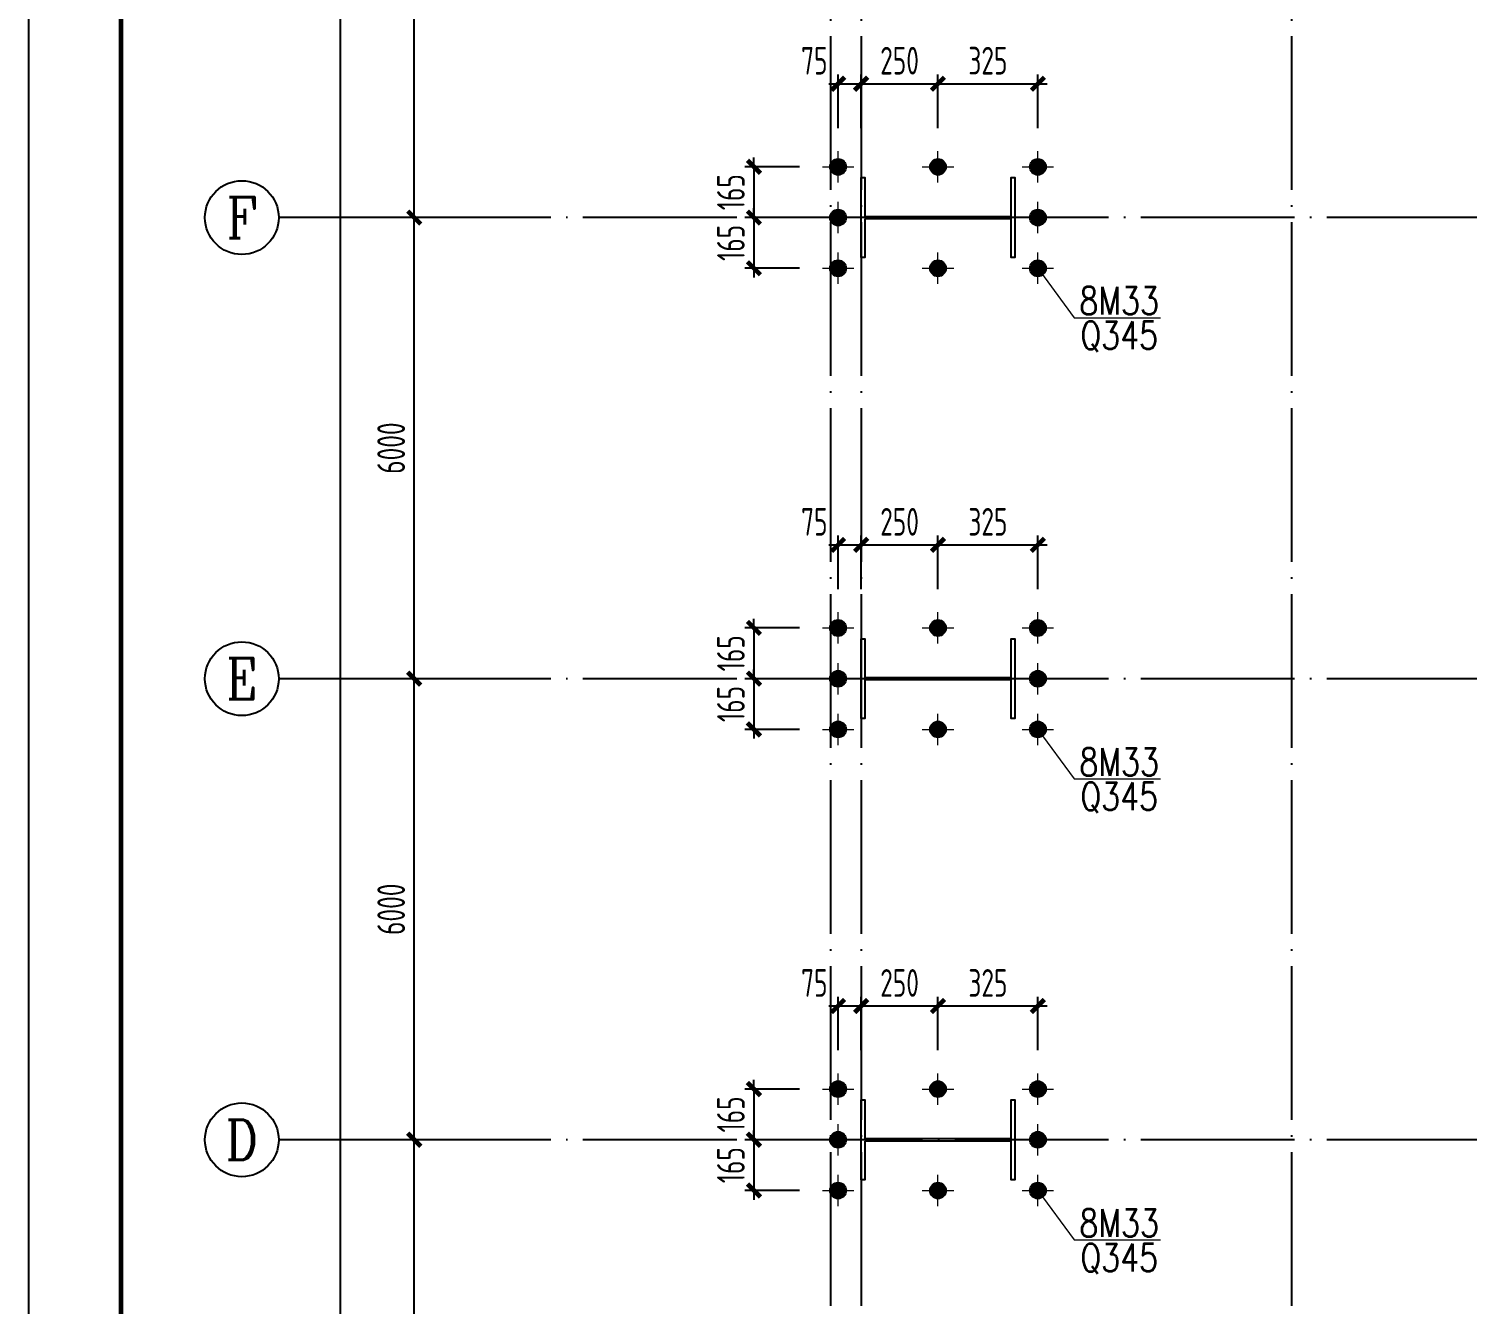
# Model space of a CAD drawing. Extents: x -1389621 to 57380, y -92505 to 283644.
# Drawn here: x -383095 to -364375, y 92927 to 109523 of the extents above; entities that cross this region are included whole.
import ezdxf
from ezdxf.enums import TextEntityAlignment as Align

# ---------------------------------------------------------------- set-up
doc = ezdxf.new("R2010")
doc.units = 0
doc.header["$LTSCALE"] = 100
doc.header["$MEASUREMENT"] = 0
doc.linetypes.add('CENTERX2', pattern=[101.6, 63.5, -12.7, 12.7, -12.7])
doc.linetypes.add('DOTE', pattern=[2.42, 2, -0.2, 0.02, -0.2])
doc.layers.get('0').update_dxf_attribs({"linetype": 'CONTINUOUS'})
doc.layers.get('Defpoints').update_dxf_attribs({"linetype": 'CONTINUOUS'})
for name, color, linetype in [('11000', 4, 'CONTINUOUS'), ('AXIS', 3, 'CONTINUOUS'), ('AXIS_TEXT', 7, 'CONTINUOUS'), ('BORDER', 7, 'CONTINUOUS'), ('DIM', 3, 'CONTINUOUS'), ('DOTE', 1, 'DOTE'), ('PUB_DIM', 3, 'CONTINUOUS'), ('柱子', 3, 'CONTINUOUS')]:
    doc.layers.add(name, color=color, linetype=linetype)
doc.layers.add('PUB_TEXT', color=7, linetype='CONTINUOUS', lineweight=15)
doc.layers.add('轴线', color=1, linetype='CENTERX2', lineweight=13)
doc.styles.add('_TCH_AXIS', font='COMPLEX', dxfattribs={"bigfont": 'GBCBIG'})
doc.styles.add('COMPLEX', font='COMPLEX')
doc.styles.add('hztxt', font='txt', dxfattribs={"width": 0.7, "height": 10, "bigfont": 'hztxt.shx'})
doc.styles.add('TSSD_Dimension', font='tssdeng.shx', dxfattribs={"width": 0.7, "bigfont": 'hztxt.shx'})
doc.dimstyles.new('TSSD_100_100', dxfattribs={"dimtxt": 300, "dimasz": 100, "dimexe": 100, "dimexo": 250, "dimgap": 100, "dimtad": 1, "dimdec": 0, "dimzin": 0, "dimdsep": 46, "dimtxsty": 'TSSD_Dimension', "dimblk": 'ARCHTICK', "dimblk1": 'ARCHTICK', "dimblk2": 'ARCHTICK', "dimcen": 0, "dimdle": 100, "dimclrt": 7, "dimadec": 0, "dimazin": 0, "dimtfac": 1, "dimtdec": 0, "dimtix": 1, "dimtmove": 2, "dimatfit": 3, "dimfxl": 0, "dimtolj": 1, "dimtzin": 0, "dimarcsym": 0})

# ---------------------------------------------------------------- blocks, each defined once
blk = doc.blocks.new('_ArchTick')
at = {"color": 0, "linetype": 'ByBlock'}
blk.add_lwpolyline([(-0.71, -0.71, 0.5, 0.5, 0), (0.71, 0.71, 0.5, 0.5, 0)], format="xyseb", dxfattribs=at)
blk = doc.blocks.new('*D440')
at = {"layer": 'Defpoints', "color": 0, "ltscale": 100}
for p in [(-378079, 95067), (-376585, 95067), (-376585, 89067)]:
    blk.add_point(p, dxfattribs=at)
at = {"layer": 'DIM', "color": 0, "lineweight": -2, "ltscale": 100}
for p, q in [((-378079, 88947), (-378079, 95187)), ((-376885, 95067), (-378199, 95067)), ((-376885, 89067), (-378199, 89067))]:
    blk.add_line(p, q, dxfattribs=at)
at = {"layer": 'DIM', "color": 0, "lineweight": -2, "ltscale": 100, "xscale": 120, "yscale": 120, "zscale": 120}
for p, rotation in [((-378079, 95067), 90), ((-378079, 89067), 270)]:
    blk.add_blockref('_ArchTick', p, dxfattribs=dict(at, rotation=rotation))
at = {"layer": 'DIM', "color": 7, "ltscale": 100, "insert": (-378379, 92067), "char_height": 360, "attachment_point": 5, "rotation": 90, "style": 'TSSD_Dimension'}
blk.add_mtext('\\A1;6000', dxfattribs=at)
blk = doc.blocks.new('*D441')
at = {"layer": 'Defpoints', "color": 0, "ltscale": 100}
for p in [(-378079, 101067), (-376585, 101067), (-376585, 95067)]:
    blk.add_point(p, dxfattribs=at)
at = {"layer": 'DIM', "color": 0, "lineweight": -2, "ltscale": 100}
for p, q in [((-378079, 94947), (-378079, 101187)), ((-376885, 101067), (-378199, 101067)), ((-376885, 95067), (-378199, 95067))]:
    blk.add_line(p, q, dxfattribs=at)
at = {"layer": 'DIM', "color": 0, "lineweight": -2, "ltscale": 100, "xscale": 120, "yscale": 120, "zscale": 120}
for p, rotation in [((-378079, 101067), 90), ((-378079, 95067), 270)]:
    blk.add_blockref('_ArchTick', p, dxfattribs=dict(at, rotation=rotation))
at = {"layer": 'DIM', "color": 7, "ltscale": 100, "insert": (-378379, 98067), "char_height": 360, "attachment_point": 5, "rotation": 90, "style": 'TSSD_Dimension'}
blk.add_mtext('\\A1;6000', dxfattribs=at)
blk = doc.blocks.new('*D442')
at = {"layer": 'Defpoints', "color": 0, "ltscale": 100}
for p in [(-378079, 107067), (-376585, 107067), (-376585, 101067)]:
    blk.add_point(p, dxfattribs=at)
at = {"layer": 'DIM', "color": 0, "lineweight": -2, "ltscale": 100}
for p, q in [((-378079, 100947), (-378079, 107187)), ((-376885, 107067), (-378199, 107067)), ((-376885, 101067), (-378199, 101067))]:
    blk.add_line(p, q, dxfattribs=at)
at = {"layer": 'DIM', "color": 0, "lineweight": -2, "ltscale": 100, "xscale": 120, "yscale": 120, "zscale": 120}
for p, rotation in [((-378079, 107067), 90), ((-378079, 101067), 270)]:
    blk.add_blockref('_ArchTick', p, dxfattribs=dict(at, rotation=rotation))
at = {"layer": 'DIM', "color": 7, "ltscale": 100, "insert": (-378379, 104067), "char_height": 360, "attachment_point": 5, "rotation": 90, "style": 'TSSD_Dimension'}
blk.add_mtext('\\A1;6000', dxfattribs=at)
blk = doc.blocks.new('*D443')
at = {"layer": 'Defpoints', "color": 0, "ltscale": 100}
for p in [(-378079, 113067), (-376585, 113067), (-376585, 107067)]:
    blk.add_point(p, dxfattribs=at)
at = {"layer": 'DIM', "color": 0, "lineweight": -2, "ltscale": 100}
for p, q in [((-378079, 106947), (-378079, 113187)), ((-376885, 113067), (-378199, 113067)), ((-376885, 107067), (-378199, 107067))]:
    blk.add_line(p, q, dxfattribs=at)
at = {"layer": 'DIM', "color": 0, "lineweight": -2, "ltscale": 100, "xscale": 120, "yscale": 120, "zscale": 120}
for p, rotation in [((-378079, 113067), 90), ((-378079, 107067), 270)]:
    blk.add_blockref('_ArchTick', p, dxfattribs=dict(at, rotation=rotation))
at = {"layer": 'DIM', "color": 7, "ltscale": 100, "insert": (-378379, 110067), "char_height": 360, "attachment_point": 5, "rotation": 90, "style": 'TSSD_Dimension'}
blk.add_mtext('\\A1;6000', dxfattribs=at)
blk = doc.blocks.new('*D450')
at = {"layer": 'Defpoints', "color": 0, "ltscale": 100}
for p in [(-379039, 149067), (-376345, 149067), (-376345, 77067)]:
    blk.add_point(p, dxfattribs=at)
at = {"layer": 'DIM', "color": 0, "lineweight": -2, "ltscale": 100}
for p, q in [((-376645, 149067), (-379159, 149067)), ((-379039, 76947), (-379039, 149187)), ((-376645, 77067), (-379159, 77067))]:
    blk.add_line(p, q, dxfattribs=at)
at = {"layer": 'DIM', "color": 0, "lineweight": -2, "ltscale": 100, "xscale": 120, "yscale": 120, "zscale": 120}
for p, rotation in [((-379039, 149067), 90), ((-379039, 77067), 270)]:
    blk.add_blockref('_ArchTick', p, dxfattribs=dict(at, rotation=rotation))
at = {"layer": 'DIM', "color": 7, "ltscale": 100, "insert": (-379339, 113067), "char_height": 360, "attachment_point": 5, "rotation": 90, "style": 'TSSD_Dimension'}
blk.add_mtext('\\A1;72000', dxfattribs=at)
blk = doc.blocks.new('_AXISO')
blk.add_circle((0, 0), 0.5)
at = {"layer": 'AXIS_TEXT', "style": 'COMPLEX', "width": 1.041667}
blk.add_attdef('A', text='', height=0.56, dxfattribs=at).set_placement((-0.25, -0.28), (0.25, -0.28), align=Align.FIT)
blk = doc.blocks.new('*D524')
at = {"layer": 'Defpoints', "color": 0, "ltscale": 100}
for p in [(-372767, 95727), (-373658, 95067), (-372767, 95067)]:
    blk.add_point(p, dxfattribs=at)
at = {"layer": 'DIM', "color": 0, "lineweight": -2, "ltscale": 100}
for p, q in [((-373067, 95727), (-373778, 95727)), ((-373658, 95727), (-373658, 95847)), ((-373658, 95727), (-373658, 95067)), ((-373067, 95067), (-373778, 95067)), ((-373658, 95067), (-373658, 94947))]:
    blk.add_line(p, q, dxfattribs=at)
at = {"layer": 'DIM', "color": 0, "lineweight": -2, "ltscale": 100, "xscale": 120, "yscale": 120, "zscale": 120}
for p, rotation in [((-373658, 95727), 270), ((-373658, 95067), 90)]:
    blk.add_blockref('_ArchTick', p, dxfattribs=dict(at, rotation=rotation))
at = {"layer": 'DIM', "color": 7, "ltscale": 100, "insert": (-373958, 95397), "char_height": 360, "attachment_point": 5, "rotation": 90, "style": 'TSSD_Dimension'}
blk.add_mtext('\\A1;165', dxfattribs=at)
blk = doc.blocks.new('*D525')
at = {"layer": 'Defpoints', "color": 0, "ltscale": 100}
for p in [(-372263, 96808), (-372563, 95931), (-372263, 95931)]:
    blk.add_point(p, dxfattribs=at)
at = {"layer": 'DIM', "color": 0, "lineweight": -2, "ltscale": 100}
for p, q in [((-372683, 96808), (-372143, 96808)), ((-372563, 96231), (-372563, 96928)), ((-372263, 96231), (-372263, 96928))]:
    blk.add_line(p, q, dxfattribs=at)
at = {"layer": 'DIM', "color": 0, "lineweight": -2, "ltscale": 100, "xscale": 120, "yscale": 120, "zscale": 120, "rotation": 180}
blk.add_blockref('_ArchTick', (-372563, 96808), dxfattribs=at)
at = {"layer": 'DIM', "color": 0, "lineweight": -2, "ltscale": 100, "xscale": 120, "yscale": 120, "zscale": 120}
blk.add_blockref('_ArchTick', (-372263, 96808), dxfattribs=at)
at = {"layer": 'DIM', "color": 7, "ltscale": 100, "insert": (-372872, 97108), "char_height": 360, "attachment_point": 5, "style": 'TSSD_Dimension'}
blk.add_mtext('\\A1;75', dxfattribs=at)
blk = doc.blocks.new('*D526')
at = {"layer": 'Defpoints', "color": 0, "ltscale": 100}
for p in [(-371263, 96808), (-372263, 95931), (-371263, 95931)]:
    blk.add_point(p, dxfattribs=at)
at = {"layer": 'DIM', "color": 0, "lineweight": -2, "ltscale": 100}
for p, q in [((-372383, 96808), (-371143, 96808)), ((-372263, 96231), (-372263, 96928)), ((-371263, 96231), (-371263, 96928))]:
    blk.add_line(p, q, dxfattribs=at)
at = {"layer": 'DIM', "color": 0, "lineweight": -2, "ltscale": 100, "xscale": 120, "yscale": 120, "zscale": 120, "rotation": 180}
blk.add_blockref('_ArchTick', (-372263, 96808), dxfattribs=at)
at = {"layer": 'DIM', "color": 0, "lineweight": -2, "ltscale": 100, "xscale": 120, "yscale": 120, "zscale": 120}
blk.add_blockref('_ArchTick', (-371263, 96808), dxfattribs=at)
at = {"layer": 'DIM', "color": 7, "ltscale": 100, "insert": (-371763, 97108), "char_height": 360, "attachment_point": 5, "style": 'TSSD_Dimension'}
blk.add_mtext('\\A1;250', dxfattribs=at)
blk = doc.blocks.new('*D527')
at = {"layer": 'Defpoints', "color": 0, "ltscale": 100}
for p in [(-369963, 96808), (-371263, 95931), (-369963, 95931)]:
    blk.add_point(p, dxfattribs=at)
at = {"layer": 'DIM', "color": 0, "lineweight": -2, "ltscale": 100}
for p, q in [((-371383, 96808), (-369843, 96808)), ((-371263, 96231), (-371263, 96928)), ((-369963, 96231), (-369963, 96928))]:
    blk.add_line(p, q, dxfattribs=at)
at = {"layer": 'DIM', "color": 0, "lineweight": -2, "ltscale": 100, "xscale": 120, "yscale": 120, "zscale": 120, "rotation": 180}
blk.add_blockref('_ArchTick', (-371263, 96808), dxfattribs=at)
at = {"layer": 'DIM', "color": 0, "lineweight": -2, "ltscale": 100, "xscale": 120, "yscale": 120, "zscale": 120}
blk.add_blockref('_ArchTick', (-369963, 96808), dxfattribs=at)
at = {"layer": 'DIM', "color": 7, "ltscale": 100, "insert": (-370613, 97108), "char_height": 360, "attachment_point": 5, "style": 'TSSD_Dimension'}
blk.add_mtext('\\A1;325', dxfattribs=at)
blk = doc.blocks.new('*D528')
at = {"layer": 'Defpoints', "color": 0, "ltscale": 100}
for p in [(-372767, 95067), (-373658, 94407), (-372767, 94407)]:
    blk.add_point(p, dxfattribs=at)
at = {"layer": 'DIM', "color": 0, "lineweight": -2, "ltscale": 100}
for p, q in [((-373658, 95067), (-373658, 95187)), ((-373067, 95067), (-373778, 95067)), ((-373658, 95067), (-373658, 94407)), ((-373067, 94407), (-373778, 94407)), ((-373658, 94407), (-373658, 94287))]:
    blk.add_line(p, q, dxfattribs=at)
at = {"layer": 'DIM', "color": 0, "lineweight": -2, "ltscale": 100, "xscale": 120, "yscale": 120, "zscale": 120}
for p, rotation in [((-373658, 95067), 270), ((-373658, 94407), 90)]:
    blk.add_blockref('_ArchTick', p, dxfattribs=dict(at, rotation=rotation))
at = {"layer": 'DIM', "color": 7, "ltscale": 100, "insert": (-373958, 94737), "char_height": 360, "attachment_point": 5, "rotation": 90, "style": 'TSSD_Dimension'}
blk.add_mtext('\\A1;165', dxfattribs=at)
blk = doc.blocks.new('*D538')
at = {"layer": 'Defpoints', "color": 0, "ltscale": 100}
for p in [(-372767, 101727), (-373658, 101067), (-372767, 101067)]:
    blk.add_point(p, dxfattribs=at)
at = {"layer": 'DIM', "color": 0, "lineweight": -2, "ltscale": 100}
for p, q in [((-373658, 101727), (-373658, 101847)), ((-373067, 101727), (-373778, 101727)), ((-373658, 101727), (-373658, 101067)), ((-373067, 101067), (-373778, 101067)), ((-373658, 101067), (-373658, 100947))]:
    blk.add_line(p, q, dxfattribs=at)
at = {"layer": 'DIM', "color": 0, "lineweight": -2, "ltscale": 100, "xscale": 120, "yscale": 120, "zscale": 120}
for p, rotation in [((-373658, 101727), 270), ((-373658, 101067), 90)]:
    blk.add_blockref('_ArchTick', p, dxfattribs=dict(at, rotation=rotation))
at = {"layer": 'DIM', "color": 7, "ltscale": 100, "insert": (-373958, 101397), "char_height": 360, "attachment_point": 5, "rotation": 90, "style": 'TSSD_Dimension'}
blk.add_mtext('\\A1;165', dxfattribs=at)
blk = doc.blocks.new('*D539')
at = {"layer": 'Defpoints', "color": 0, "ltscale": 100}
for p in [(-372263, 102808), (-372563, 101931), (-372263, 101931)]:
    blk.add_point(p, dxfattribs=at)
at = {"layer": 'DIM', "color": 0, "lineweight": -2, "ltscale": 100}
for p, q in [((-372683, 102808), (-372143, 102808)), ((-372563, 102231), (-372563, 102928)), ((-372263, 102231), (-372263, 102928))]:
    blk.add_line(p, q, dxfattribs=at)
at = {"layer": 'DIM', "color": 0, "lineweight": -2, "ltscale": 100, "xscale": 120, "yscale": 120, "zscale": 120, "rotation": 180}
blk.add_blockref('_ArchTick', (-372563, 102808), dxfattribs=at)
at = {"layer": 'DIM', "color": 0, "lineweight": -2, "ltscale": 100, "xscale": 120, "yscale": 120, "zscale": 120}
blk.add_blockref('_ArchTick', (-372263, 102808), dxfattribs=at)
at = {"layer": 'DIM', "color": 7, "ltscale": 100, "insert": (-372872, 103108), "char_height": 360, "attachment_point": 5, "style": 'TSSD_Dimension'}
blk.add_mtext('\\A1;75', dxfattribs=at)
blk = doc.blocks.new('*D540')
at = {"layer": 'Defpoints', "color": 0, "ltscale": 100}
for p in [(-371263, 102808), (-372263, 101931), (-371263, 101931)]:
    blk.add_point(p, dxfattribs=at)
at = {"layer": 'DIM', "color": 0, "lineweight": -2, "ltscale": 100}
for p, q in [((-372383, 102808), (-371143, 102808)), ((-372263, 102231), (-372263, 102928)), ((-371263, 102231), (-371263, 102928))]:
    blk.add_line(p, q, dxfattribs=at)
at = {"layer": 'DIM', "color": 0, "lineweight": -2, "ltscale": 100, "xscale": 120, "yscale": 120, "zscale": 120, "rotation": 180}
blk.add_blockref('_ArchTick', (-372263, 102808), dxfattribs=at)
at = {"layer": 'DIM', "color": 0, "lineweight": -2, "ltscale": 100, "xscale": 120, "yscale": 120, "zscale": 120}
blk.add_blockref('_ArchTick', (-371263, 102808), dxfattribs=at)
at = {"layer": 'DIM', "color": 7, "ltscale": 100, "insert": (-371763, 103108), "char_height": 360, "attachment_point": 5, "style": 'TSSD_Dimension'}
blk.add_mtext('\\A1;250', dxfattribs=at)
blk = doc.blocks.new('*D541')
at = {"layer": 'Defpoints', "color": 0, "ltscale": 100}
for p in [(-369963, 102808), (-371263, 101931), (-369963, 101931)]:
    blk.add_point(p, dxfattribs=at)
at = {"layer": 'DIM', "color": 0, "lineweight": -2, "ltscale": 100}
for p, q in [((-371383, 102808), (-369843, 102808)), ((-371263, 102231), (-371263, 102928)), ((-369963, 102231), (-369963, 102928))]:
    blk.add_line(p, q, dxfattribs=at)
at = {"layer": 'DIM', "color": 0, "lineweight": -2, "ltscale": 100, "xscale": 120, "yscale": 120, "zscale": 120, "rotation": 180}
blk.add_blockref('_ArchTick', (-371263, 102808), dxfattribs=at)
at = {"layer": 'DIM', "color": 0, "lineweight": -2, "ltscale": 100, "xscale": 120, "yscale": 120, "zscale": 120}
blk.add_blockref('_ArchTick', (-369963, 102808), dxfattribs=at)
at = {"layer": 'DIM', "color": 7, "ltscale": 100, "insert": (-370613, 103108), "char_height": 360, "attachment_point": 5, "style": 'TSSD_Dimension'}
blk.add_mtext('\\A1;325', dxfattribs=at)
blk = doc.blocks.new('*D542')
at = {"layer": 'Defpoints', "color": 0, "ltscale": 100}
for p in [(-372767, 101067), (-373658, 100407), (-372767, 100407)]:
    blk.add_point(p, dxfattribs=at)
at = {"layer": 'DIM', "color": 0, "lineweight": -2, "ltscale": 100}
for p, q in [((-373658, 101067), (-373658, 101187)), ((-373067, 101067), (-373778, 101067)), ((-373658, 101067), (-373658, 100407)), ((-373067, 100407), (-373778, 100407)), ((-373658, 100407), (-373658, 100287))]:
    blk.add_line(p, q, dxfattribs=at)
at = {"layer": 'DIM', "color": 0, "lineweight": -2, "ltscale": 100, "xscale": 120, "yscale": 120, "zscale": 120}
for p, rotation in [((-373658, 101067), 270), ((-373658, 100407), 90)]:
    blk.add_blockref('_ArchTick', p, dxfattribs=dict(at, rotation=rotation))
at = {"layer": 'DIM', "color": 7, "ltscale": 100, "insert": (-373958, 100737), "char_height": 360, "attachment_point": 5, "rotation": 90, "style": 'TSSD_Dimension'}
blk.add_mtext('\\A1;165', dxfattribs=at)
blk = doc.blocks.new('*D552')
at = {"layer": 'Defpoints', "color": 0, "ltscale": 100}
for p in [(-372767, 107727), (-373658, 107067), (-372767, 107067)]:
    blk.add_point(p, dxfattribs=at)
at = {"layer": 'DIM', "color": 0, "lineweight": -2, "ltscale": 100}
for p, q in [((-373658, 107727), (-373658, 107847)), ((-373067, 107727), (-373778, 107727)), ((-373658, 107727), (-373658, 107067)), ((-373067, 107067), (-373778, 107067)), ((-373658, 107067), (-373658, 106947))]:
    blk.add_line(p, q, dxfattribs=at)
at = {"layer": 'DIM', "color": 0, "lineweight": -2, "ltscale": 100, "xscale": 120, "yscale": 120, "zscale": 120}
for p, rotation in [((-373658, 107727), 270), ((-373658, 107067), 90)]:
    blk.add_blockref('_ArchTick', p, dxfattribs=dict(at, rotation=rotation))
at = {"layer": 'DIM', "color": 7, "ltscale": 100, "insert": (-373958, 107397), "char_height": 360, "attachment_point": 5, "rotation": 90, "style": 'TSSD_Dimension'}
blk.add_mtext('\\A1;165', dxfattribs=at)
blk = doc.blocks.new('*D553')
at = {"layer": 'Defpoints', "color": 0, "ltscale": 100}
for p in [(-372263, 108808), (-372563, 107931), (-372263, 107931)]:
    blk.add_point(p, dxfattribs=at)
at = {"layer": 'DIM', "color": 0, "lineweight": -2, "ltscale": 100}
for p, q in [((-372683, 108808), (-372143, 108808)), ((-372563, 108231), (-372563, 108928)), ((-372263, 108231), (-372263, 108928))]:
    blk.add_line(p, q, dxfattribs=at)
at = {"layer": 'DIM', "color": 0, "lineweight": -2, "ltscale": 100, "xscale": 120, "yscale": 120, "zscale": 120, "rotation": 180}
blk.add_blockref('_ArchTick', (-372563, 108808), dxfattribs=at)
at = {"layer": 'DIM', "color": 0, "lineweight": -2, "ltscale": 100, "xscale": 120, "yscale": 120, "zscale": 120}
blk.add_blockref('_ArchTick', (-372263, 108808), dxfattribs=at)
at = {"layer": 'DIM', "color": 7, "ltscale": 100, "insert": (-372872, 109108), "char_height": 360, "attachment_point": 5, "style": 'TSSD_Dimension'}
blk.add_mtext('\\A1;75', dxfattribs=at)
blk = doc.blocks.new('*D554')
at = {"layer": 'Defpoints', "color": 0, "ltscale": 100}
for p in [(-371263, 108808), (-372263, 107931), (-371263, 107931)]:
    blk.add_point(p, dxfattribs=at)
at = {"layer": 'DIM', "color": 0, "lineweight": -2, "ltscale": 100}
for p, q in [((-372383, 108808), (-371143, 108808)), ((-372263, 108231), (-372263, 108928)), ((-371263, 108231), (-371263, 108928))]:
    blk.add_line(p, q, dxfattribs=at)
at = {"layer": 'DIM', "color": 0, "lineweight": -2, "ltscale": 100, "xscale": 120, "yscale": 120, "zscale": 120, "rotation": 180}
blk.add_blockref('_ArchTick', (-372263, 108808), dxfattribs=at)
at = {"layer": 'DIM', "color": 0, "lineweight": -2, "ltscale": 100, "xscale": 120, "yscale": 120, "zscale": 120}
blk.add_blockref('_ArchTick', (-371263, 108808), dxfattribs=at)
at = {"layer": 'DIM', "color": 7, "ltscale": 100, "insert": (-371763, 109108), "char_height": 360, "attachment_point": 5, "style": 'TSSD_Dimension'}
blk.add_mtext('\\A1;250', dxfattribs=at)
blk = doc.blocks.new('*D555')
at = {"layer": 'Defpoints', "color": 0, "ltscale": 100}
for p in [(-369963, 108808), (-371263, 107931), (-369963, 107931)]:
    blk.add_point(p, dxfattribs=at)
at = {"layer": 'DIM', "color": 0, "lineweight": -2, "ltscale": 100}
for p, q in [((-371383, 108808), (-369843, 108808)), ((-371263, 108231), (-371263, 108928)), ((-369963, 108231), (-369963, 108928))]:
    blk.add_line(p, q, dxfattribs=at)
at = {"layer": 'DIM', "color": 0, "lineweight": -2, "ltscale": 100, "xscale": 120, "yscale": 120, "zscale": 120, "rotation": 180}
blk.add_blockref('_ArchTick', (-371263, 108808), dxfattribs=at)
at = {"layer": 'DIM', "color": 0, "lineweight": -2, "ltscale": 100, "xscale": 120, "yscale": 120, "zscale": 120}
blk.add_blockref('_ArchTick', (-369963, 108808), dxfattribs=at)
at = {"layer": 'DIM', "color": 7, "ltscale": 100, "insert": (-370613, 109108), "char_height": 360, "attachment_point": 5, "style": 'TSSD_Dimension'}
blk.add_mtext('\\A1;325', dxfattribs=at)
blk = doc.blocks.new('*D556')
at = {"layer": 'Defpoints', "color": 0, "ltscale": 100}
for p in [(-372767, 107067), (-373658, 106407), (-372767, 106407)]:
    blk.add_point(p, dxfattribs=at)
at = {"layer": 'DIM', "color": 0, "lineweight": -2, "ltscale": 100}
for p, q in [((-373658, 107067), (-373658, 107187)), ((-373067, 107067), (-373778, 107067)), ((-373658, 107067), (-373658, 106407)), ((-373067, 106407), (-373778, 106407)), ((-373658, 106407), (-373658, 106287))]:
    blk.add_line(p, q, dxfattribs=at)
at = {"layer": 'DIM', "color": 0, "lineweight": -2, "ltscale": 100, "xscale": 120, "yscale": 120, "zscale": 120}
for p, rotation in [((-373658, 107067), 270), ((-373658, 106407), 90)]:
    blk.add_blockref('_ArchTick', p, dxfattribs=dict(at, rotation=rotation))
at = {"layer": 'DIM', "color": 7, "ltscale": 100, "insert": (-373958, 106737), "char_height": 360, "attachment_point": 5, "rotation": 90, "style": 'TSSD_Dimension'}
blk.add_mtext('\\A1;165', dxfattribs=at)

msp = doc.modelspace()

# ---------------------------------------------------------------- hatches: boundary and pattern name
h = msp.add_hatch(color=256)
edge = h.paths.add_edge_path()
edge.add_arc((-372562.633, 107726.574), 104, 0, 360)
h = msp.add_hatch(color=256)
edge = h.paths.add_edge_path()
edge.add_arc((-371262.633, 107726.574), 104, 0, 360)
h = msp.add_hatch(color=256)
edge = h.paths.add_edge_path()
edge.add_arc((-369962.633, 107726.574), 104, 0, 360)
h = msp.add_hatch(color=256)
edge = h.paths.add_edge_path()
edge.add_arc((-372562.633, 107066.574), 104, 0, 360)
h = msp.add_hatch(color=256)
edge = h.paths.add_edge_path()
edge.add_arc((-369962.633, 107066.574), 104, 0, 360)
h = msp.add_hatch(color=256)
edge = h.paths.add_edge_path()
edge.add_arc((-372562.633, 106406.574), 104, 0, 360)
h = msp.add_hatch(color=256)
edge = h.paths.add_edge_path()
edge.add_arc((-371262.633, 106406.574), 104, 0, 360)
h = msp.add_hatch(color=256)
edge = h.paths.add_edge_path()
edge.add_arc((-369962.633, 106406.574), 104, 0, 360)
h = msp.add_hatch(color=256)
edge = h.paths.add_edge_path()
edge.add_arc((-372562.633, 101726.574), 104, 0, 360)
h = msp.add_hatch(color=256)
edge = h.paths.add_edge_path()
edge.add_arc((-371262.633, 101726.574), 104, 0, 360)
h = msp.add_hatch(color=256)
edge = h.paths.add_edge_path()
edge.add_arc((-369962.633, 101726.574), 104, 0, 360)
h = msp.add_hatch(color=256)
edge = h.paths.add_edge_path()
edge.add_arc((-372562.633, 101066.574), 104, 0, 360)
h = msp.add_hatch(color=256)
edge = h.paths.add_edge_path()
edge.add_arc((-369962.633, 101066.574), 104, 0, 360)
h = msp.add_hatch(color=256)
edge = h.paths.add_edge_path()
edge.add_arc((-372562.633, 100406.574), 104, 0, 360)
h = msp.add_hatch(color=256)
edge = h.paths.add_edge_path()
edge.add_arc((-371262.633, 100406.574), 104, 0, 360)
h = msp.add_hatch(color=256)
edge = h.paths.add_edge_path()
edge.add_arc((-369962.633, 100406.574), 104, 0, 360)
h = msp.add_hatch(color=256)
edge = h.paths.add_edge_path()
edge.add_arc((-372562.633, 95726.574), 104, 0, 360)
h = msp.add_hatch(color=256)
edge = h.paths.add_edge_path()
edge.add_arc((-371262.633, 95726.574), 104, 0, 360)
h = msp.add_hatch(color=256)
edge = h.paths.add_edge_path()
edge.add_arc((-369962.633, 95726.574), 104, 0, 360)
h = msp.add_hatch(color=256)
edge = h.paths.add_edge_path()
edge.add_arc((-372562.633, 95066.574), 104, 0, 360)
h = msp.add_hatch(color=256)
edge = h.paths.add_edge_path()
edge.add_arc((-369962.633, 95066.574), 104, 0, 360)
h = msp.add_hatch(color=256)
edge = h.paths.add_edge_path()
edge.add_arc((-372562.633, 94406.574), 104, 0, 360)
h = msp.add_hatch(color=256)
edge = h.paths.add_edge_path()
edge.add_arc((-371262.633, 94406.574), 104, 0, 360)
h = msp.add_hatch(color=256)
edge = h.paths.add_edge_path()
edge.add_arc((-369962.633, 94406.574), 104, 0, 360)

# ---------------------------------------------------------------- linework, layer by layer
at = {"layer": '11000'}
for centre in [(-372562.633, 107726.574), (-371262.633, 107726.574), (-369962.633, 107726.574), (-372562.633, 107066.574), (-369962.633, 107066.574), (-372562.633, 106406.574), (-371262.633, 106406.574), (-369962.633, 106406.574), (-372562.633, 101726.574), (-371262.633, 101726.574), (-369962.633, 101726.574), (-372562.633, 101066.574), (-369962.633, 101066.574), (-372562.633, 100406.574), (-371262.633, 100406.574), (-369962.633, 100406.574), (-372562.633, 95726.574), (-371262.633, 95726.574), (-369962.633, 95726.574), (-372562.633, 95066.574), (-369962.633, 95066.574), (-372562.633, 94406.574), (-371262.633, 94406.574), (-369962.633, 94406.574)]:
    msp.add_circle(centre, 104, dxfattribs=at)
at = {"layer": 'AXIS'}
for p, q in [((-376584.631, 107066.574), (-379842.376, 107066.574)), ((-376584.631, 101066.574), (-379842.376, 101066.574)), ((-376584.631, 95066.574), (-379842.376, 95066.574))]:
    msp.add_line(p, q, dxfattribs=at)
at = {"layer": 'BORDER'}
msp.add_lwpolyline([(-383095.485, 57648.326), (-383095.485, 158568.326), (-311815.485, 158568.326), (-311815.485, 57648.326)], close=True, dxfattribs=at)
at = {"layer": 'BORDER', "const_width": 60}
msp.add_lwpolyline([(-381895.485, 58848.326), (-381895.485, 155568.326), (-313015.485, 155568.326), (-313015.485, 58848.326)], close=True, dxfattribs=at)
at = {"layer": 'DOTE', "linetype": 'DOTE', "ltscale": 10}
for p, q in [((-372662.633, 150566.574), (-372662.633, 75566.574)), ((-372262.633, 150566.574), (-372262.633, 75566.574)), ((-366662.633, 150566.574), (-366662.633, 75566.574)), ((-335162.633, 107066.574), (-376584.631, 107066.574)), ((-335162.633, 101066.574), (-376584.631, 101066.574)), ((-335162.633, 95066.574), (-376584.631, 95066.574))]:
    msp.add_line(p, q, dxfattribs=at)
at = {"layer": 'PUB_TEXT'}
for p, q in [((-369962.633, 106406.574), (-369491.365, 105763.667)), ((-369491.365, 105763.667), (-368365.713, 105763.667)), ((-369962.633, 100406.574), (-369491.365, 99763.667)), ((-369491.365, 99763.667), (-368365.713, 99763.667)), ((-369962.633, 94406.574), (-369491.365, 93763.667)), ((-369491.365, 93763.667), (-368365.713, 93763.667))]:
    msp.add_line(p, q, dxfattribs=at)
at = {"layer": '柱子', "ltscale": 100}
for points in [[(-372214.633, 107050.574), (-372214.633, 106546.574), (-372262.633, 106546.574), (-372262.633, 107586.574), (-372214.633, 107586.574), (-372214.633, 107082.574), (-370310.633, 107082.574), (-370310.633, 107586.574), (-370262.633, 107586.574), (-370262.633, 106546.574), (-370310.633, 106546.574), (-370310.633, 107050.574)], [(-372214.633, 101050.574), (-372214.633, 100546.574), (-372262.633, 100546.574), (-372262.633, 101586.574), (-372214.633, 101586.574), (-372214.633, 101082.574), (-370310.633, 101082.574), (-370310.633, 101586.574), (-370262.633, 101586.574), (-370262.633, 100546.574), (-370310.633, 100546.574), (-370310.633, 101050.574)], [(-372214.633, 95050.574), (-372214.633, 94546.574), (-372262.633, 94546.574), (-372262.633, 95586.574), (-372214.633, 95586.574), (-372214.633, 95082.574), (-370310.633, 95082.574), (-370310.633, 95586.574), (-370262.633, 95586.574), (-370262.633, 94546.574), (-370310.633, 94546.574), (-370310.633, 95050.574)]]:
    msp.add_lwpolyline(points, close=True, dxfattribs=at)
at = {"layer": '轴线'}
for p, q in [((-372562.633, 107522.574), (-372562.633, 107930.574)), ((-371262.633, 107522.574), (-371262.633, 107930.574)), ((-369962.633, 107522.574), (-369962.633, 107930.574)), ((-372766.633, 107726.574), (-372358.633, 107726.574)), ((-371466.633, 107726.574), (-371058.633, 107726.574)), ((-370166.633, 107726.574), (-369758.633, 107726.574)), ((-372562.633, 106862.574), (-372562.633, 107270.574)), ((-369962.633, 106862.574), (-369962.633, 107270.574)), ((-372766.633, 107066.574), (-372358.633, 107066.574)), ((-370166.633, 107066.574), (-369758.633, 107066.574)), ((-372562.633, 106202.574), (-372562.633, 106610.574)), ((-371262.633, 106202.574), (-371262.633, 106610.574)), ((-369962.633, 106202.574), (-369962.633, 106610.574)), ((-372766.633, 106406.574), (-372358.633, 106406.574)), ((-371466.633, 106406.574), (-371058.633, 106406.574)), ((-370166.633, 106406.574), (-369758.633, 106406.574)), ((-372562.633, 101522.574), (-372562.633, 101930.574)), ((-371262.633, 101522.574), (-371262.633, 101930.574)), ((-369962.633, 101522.574), (-369962.633, 101930.574)), ((-372766.633, 101726.574), (-372358.633, 101726.574)), ((-371466.633, 101726.574), (-371058.633, 101726.574)), ((-370166.633, 101726.574), (-369758.633, 101726.574)), ((-372562.633, 100862.574), (-372562.633, 101270.574)), ((-369962.633, 100862.574), (-369962.633, 101270.574)), ((-372766.633, 101066.574), (-372358.633, 101066.574)), ((-370166.633, 101066.574), (-369758.633, 101066.574)), ((-372562.633, 100202.574), (-372562.633, 100610.574)), ((-371262.633, 100202.574), (-371262.633, 100610.574)), ((-369962.633, 100202.574), (-369962.633, 100610.574)), ((-372766.633, 100406.574), (-372358.633, 100406.574)), ((-371466.633, 100406.574), (-371058.633, 100406.574)), ((-370166.633, 100406.574), (-369758.633, 100406.574)), ((-372562.633, 95522.574), (-372562.633, 95930.574)), ((-371262.633, 95522.574), (-371262.633, 95930.574)), ((-369962.633, 95522.574), (-369962.633, 95930.574)), ((-372766.633, 95726.574), (-372358.633, 95726.574)), ((-371466.633, 95726.574), (-371058.633, 95726.574)), ((-370166.633, 95726.574), (-369758.633, 95726.574)), ((-372562.633, 94862.574), (-372562.633, 95270.574)), ((-369962.633, 94862.574), (-369962.633, 95270.574)), ((-372766.633, 95066.574), (-372358.633, 95066.574)), ((-370166.633, 95066.574), (-369758.633, 95066.574)), ((-372562.633, 94202.574), (-372562.633, 94610.574)), ((-371262.633, 94202.574), (-371262.633, 94610.574)), ((-369962.633, 94202.574), (-369962.633, 94610.574)), ((-372766.633, 94406.574), (-372358.633, 94406.574)), ((-371466.633, 94406.574), (-371058.633, 94406.574)), ((-370166.633, 94406.574), (-369758.633, 94406.574))]:
    msp.add_line(p, q, dxfattribs=at)

# ---------------------------------------------------------------- block references
at = {"layer": 'AXIS'}
ref = msp.add_blockref('_AXISO', (-380322.376, 107066.574), dxfattribs=dict(at, xscale=960, yscale=960, zscale=960))
ref.add_attrib('A', 'F', dxfattribs={"layer": 'AXIS_TEXT', "ltscale": 0.5, "height": 534.53, "style": '_TCH_AXIS'}).set_placement((-380526.006, 106799.309), (-380118.745, 106799.309), align=Align.FIT)
ref = msp.add_blockref('_AXISO', (-380322.376, 101066.574), dxfattribs=dict(at, xscale=960, yscale=960, zscale=960))
ref.add_attrib('A', 'E', dxfattribs={"layer": 'AXIS_TEXT', "ltscale": 0.5, "height": 534.53, "style": '_TCH_AXIS'}).set_placement((-380526.006, 100799.309), (-380118.745, 100799.309), align=Align.FIT)
ref = msp.add_blockref('_AXISO', (-380322.376, 95066.574), dxfattribs=dict(at, xscale=960, yscale=960, zscale=960))
ref.add_attrib('A', 'D', dxfattribs={"layer": 'AXIS_TEXT', "ltscale": 0.5, "height": 522.309, "style": '_TCH_AXIS'}).set_placement((-380533.786, 94805.419), (-380110.965, 94805.419), align=Align.FIT)

# ---------------------------------------------------------------- texts
at = {"layer": 'PUB_DIM', "color": 7, "linetype": 'Continuous', "style": 'hztxt', "width": 0.8}
for s, p in [('8M33', (-368904.221, 105983.608)), ('Q345', (-368904.221, 105517.997)), ('8M33', (-368904.221, 99983.608)), ('Q345', (-368904.221, 99517.997)), ('8M33', (-368904.221, 93983.608)), ('Q345', (-368904.221, 93517.997))]:
    msp.add_text(s, height=360, dxfattribs=at).set_placement(p, align=Align.MIDDLE)

# ---------------------------------------------------------------- dimensions: what is measured, and where the dimension line sits
at = {"layer": 'DIM', "ltscale": 100}
for p1, p2, distance, picture, middle in [((-376344.631, 77066.574), (-376344.631, 149066.574), 2694.04, '*D450', (-379338.67, 113066.574)), ((-376584.631, 107066.574), (-376584.631, 113066.574), 1494.04, '*D443', (-378378.67, 110066.574)), ((-376584.631, 101066.574), (-376584.631, 107066.574), 1494.04, '*D442', (-378378.67, 104066.574)), ((-376584.631, 95066.574), (-376584.631, 101066.574), 1494.04, '*D441', (-378378.67, 98066.574)), ((-376584.631, 89066.574), (-376584.631, 95066.574), 1494.04, '*D440', (-378378.67, 92066.574))]:
    dim = msp.add_aligned_dim(p1=p1, p2=p2, distance=distance, dimstyle='TSSD_100_100', override={"dimscale": 1.2}, dxfattribs=at)
    dim.commit()
    dim.dimension.update_dxf_attribs({"geometry": picture, "text_midpoint": middle})
for base, p1, p2, picture, middle in [((-372262.633, 108807.694), (-372562.633, 107930.574), (-372262.633, 107930.574), '*D553', (-372872.326, 109107.694)), ((-372262.633, 102807.694), (-372562.633, 101930.574), (-372262.633, 101930.574), '*D539', (-372872.326, 103107.694)), ((-372262.633, 96807.694), (-372562.633, 95930.574), (-372262.633, 95930.574), '*D525', (-372872.326, 97107.694))]:
    dim = msp.add_linear_dim(base=base, p1=p1, p2=p2, text='75', dimstyle='TSSD_100_100', override={"dimscale": 1.2}, dxfattribs=at)
    dim.commit()
    dim.dimension.update_dxf_attribs({"geometry": picture, "text_midpoint": middle, "dimtype": 160})
for base, p1, p2, text, picture, middle in [((-371262.633, 108807.694), (-372262.633, 107930.574), (-371262.633, 107930.574), '250', '*D554', (-371762.633, 109107.694)), ((-369962.633, 108807.694), (-371262.633, 107930.574), (-369962.633, 107930.574), '325', '*D555', (-370612.633, 109107.694)), ((-371262.633, 102807.694), (-372262.633, 101930.574), (-371262.633, 101930.574), '250', '*D540', (-371762.633, 103107.694)), ((-369962.633, 102807.694), (-371262.633, 101930.574), (-369962.633, 101930.574), '325', '*D541', (-370612.633, 103107.694)), ((-371262.633, 96807.694), (-372262.633, 95930.574), (-371262.633, 95930.574), '250', '*D526', (-371762.633, 97107.694)), ((-369962.633, 96807.694), (-371262.633, 95930.574), (-369962.633, 95930.574), '325', '*D527', (-370612.633, 97107.694))]:
    dim = msp.add_linear_dim(base=base, p1=p1, p2=p2, text=text, dimstyle='TSSD_100_100', override={"dimscale": 1.2}, dxfattribs=at)
    dim.commit()
    dim.dimension.update_dxf_attribs({"geometry": picture, "text_midpoint": middle})
for base, p1, p2, picture, middle in [((-373657.815, 107066.574), (-372766.633, 107726.574), (-372766.633, 107066.574), '*D552', (-373957.815, 107396.574)), ((-373657.815, 106406.574), (-372766.633, 107066.574), (-372766.633, 106406.574), '*D556', (-373957.815, 106736.574)), ((-373657.815, 101066.574), (-372766.633, 101726.574), (-372766.633, 101066.574), '*D538', (-373957.815, 101396.574)), ((-373657.815, 100406.574), (-372766.633, 101066.574), (-372766.633, 100406.574), '*D542', (-373957.815, 100736.574)), ((-373657.815, 95066.574), (-372766.633, 95726.574), (-372766.633, 95066.574), '*D524', (-373957.815, 95396.574)), ((-373657.815, 94406.574), (-372766.633, 95066.574), (-372766.633, 94406.574), '*D528', (-373957.815, 94736.574))]:
    dim = msp.add_linear_dim(base=base, p1=p1, p2=p2, angle=90, text='165', dimstyle='TSSD_100_100', override={"dimscale": 1.2}, dxfattribs=at)
    dim.commit()
    dim.dimension.update_dxf_attribs({"geometry": picture, "text_midpoint": middle})

doc.saveas('drawing.dxf')
